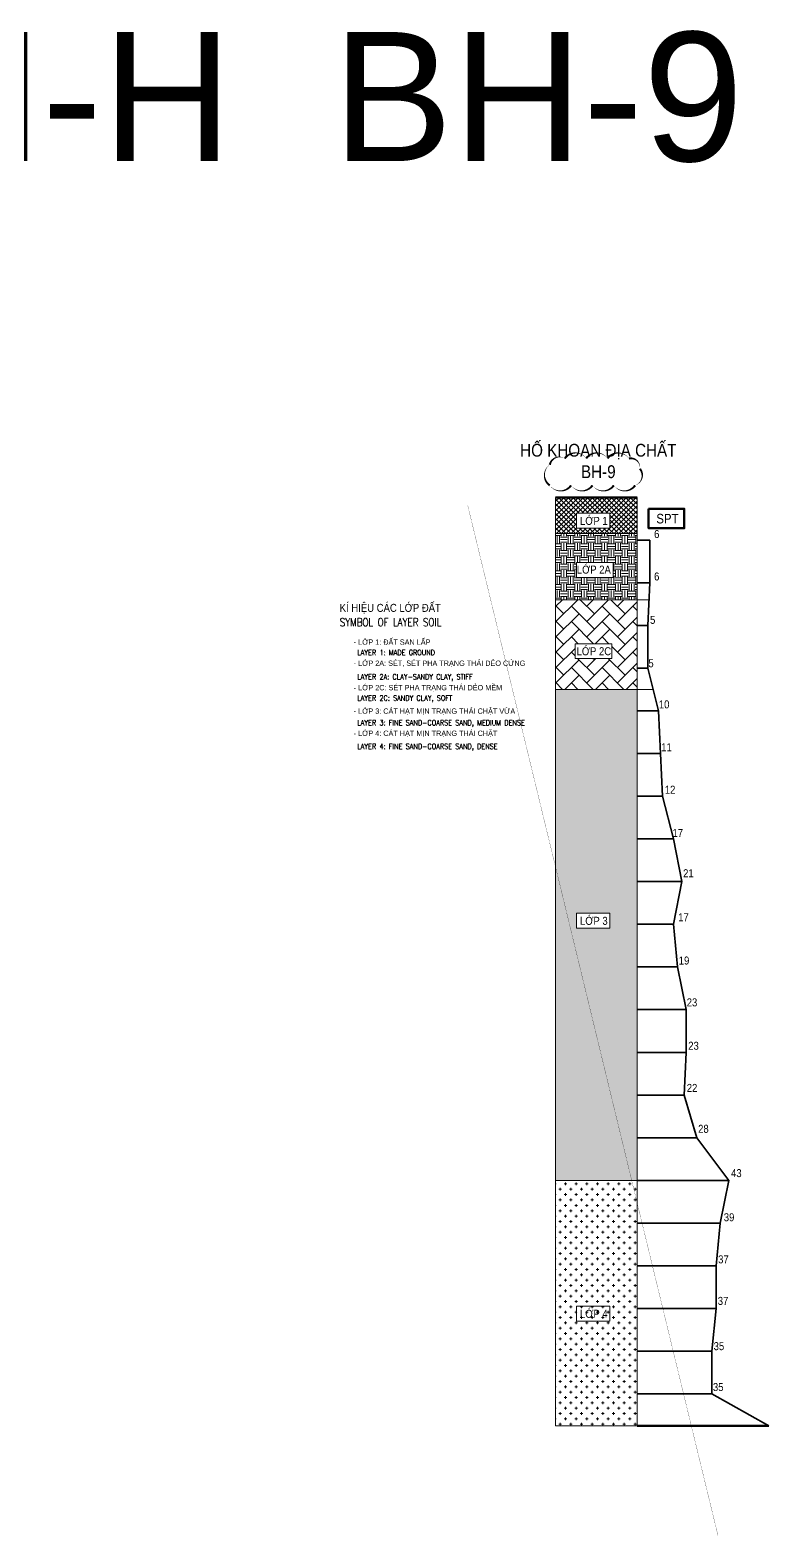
# Model space of a CAD drawing. Header units: millimetres. Extents: x -383953 to 676589, y -101685 to 196247.
# Drawn here: x 13899 to 48501, y -101335 to -30795 of the extents above; entities that cross this region are included whole.
import ezdxf
from ezdxf.enums import TextEntityAlignment as Align

# ---------------------------------------------------------------- set-up
doc = ezdxf.new("R2010")
doc.units = ezdxf.units.MM
doc.layers.get('0').update_dxf_attribs({"lineweight": 20})
for name, color, linetype, lineweight in [('NDC_S_CONTINUOUS', 3, 'Continuous', 20), ('NDC_S_DIM', 1, 'Continuous', 15), ('NDC_S_ENG TEXT', 2, 'Continuous', 20), ('NDC_S_FOUNDATION NAME', 7, 'Continuous', 20), ('NDC_S_HATCH MATERIAL', 8, 'Continuous', 13), ('NDC_S_LEVEL TEXT', 7, 'Continuous', 20), ('NDC_S_REBAR', 4, 'Continuous', 35), ('NDC_S_VN TEXT', 7, 'Continuous', 20), ('NDC_S_VN TITLE', 6, 'Continuous', 35)]:
    doc.layers.add(name, color=color, linetype=linetype, lineweight=lineweight)
doc.styles.add('ARIAL', font='arial.ttf', dxfattribs={"width": 0.8})
doc.styles.add('NDC_ARIAL', font='arial.ttf', dxfattribs={"width": 0.85})
doc.styles.add('NDC_EN TXT', font='romans.shx', dxfattribs={"width": 0.8})

msp = doc.modelspace()

# ---------------------------------------------------------------- hatches: boundary and pattern name
at = {"layer": 'NDC_S_HATCH MATERIAL'}
h = msp.add_hatch(dxfattribs=at)
h.set_pattern_fill('ANSI37', color=256, scale=50)
h.set_pattern_definition([(45, (209513.93, 213781.6), (-112.2532, 112.2532), []), (135, (209513.93, 213781.6), (-112.2532, -112.2532), [])])
h.paths.add_polyline_path([(38502.8, -52682.9), (38502.8, -54382.9), (42326.5, -54382.9), (42326.5, -52682.9)])
h.paths.add_polyline_path([(39488.2, -53429.4), (41045, -53429.4), (41045, -54122.1), (39488.2, -54122.1)], flags=16)
h.paths.add_polyline_path([(39535, -54094.4), (41070.8, -54094.4), (41070.8, -53380.4), (39535, -53380.4)], flags=24)
h = msp.add_hatch(dxfattribs=at)
h.set_pattern_fill('EARTH', color=256, scale=50, angle=90)
h.set_pattern_definition([(90, (209513.93, 213781.6), (-317.5, 317.5), [317.5, -317.5]), (90, (209394.87, 213781.6), (-317.5, 317.5), [317.5, -317.5]), (90, (209275.8, 213781.6), (-317.5, 317.5), [317.5, -317.5]), (180, (209236.12, 213821.3), (-317.5, -317.5), [317.5, -317.5]), (180, (209236.12, 213940.35), (-317.5, -317.5), [317.5, -317.5]), (180, (209236.12, 214059.4), (-317.5, -317.5), [317.5, -317.5])])
h.paths.add_polyline_path([(38502.8, -54382.9), (38502.9, -57482.9), (42326.5, -57482.9), (42326.5, -54382.9)])
h.paths.add_polyline_path([(41213.7, -55741.3), (41213.7, -56434.1), (39488.2, -56434.1), (39488.2, -55741.3)], flags=16)
h.paths.add_polyline_path([(39386.1, -56379.6), (41219.6, -56379.6), (41219.6, -55665.6), (39386.1, -55665.6)], flags=24)
h = msp.add_hatch(dxfattribs=at)
h.set_pattern_fill('AR-HBONE', color=256, scale=5)
h.set_pattern_definition([(45, (209513.93, 213781.6), (0, 718.4205), [1524, -508]), (135, (209873.14, 214140.8), (7e-14, 718.4205), [1524, -508])])
h.paths.add_polyline_path([(38502.9, -57482.9), (38502.9, -61682.9), (42326.5, -61682.9), (42326.5, -57482.9)])
h.paths.add_polyline_path([(41142.2, -59538.8), (41142.2, -60231.5), (39422.8, -60231.5), (39422.8, -59538.8)], flags=16)
h.paths.add_polyline_path([(39374.2, -60203.9), (41231.6, -60203.9), (41231.6, -59489.8), (39374.2, -59489.8)], flags=24)
h = msp.add_hatch(dxfattribs=at)
h.set_pattern_fill('AR-SAND', color=256, scale=100)
h.set_pattern_definition([(37.5, (633668.16, -668600.11), (-6.299336, 192.682377), [0, -152, 0, -170, 0, -162.5]), (7.5, (633668.16, -668600.1), (176.97767, 282.21461), [0, -82, 0, -137, 0, -52.5]), (327.5, (633545.16, -668600.11), (311.414186, 0.565905), [0, -50, 0, -180, 0, -235]), (317.5, (633545.16, -668600.1), (300.61266, 87.76756), [0, -25, 0, -118, 0, -135])])
h.paths.add_polyline_path([(42326.5, -61682.9), (38502.8, -61682.9), (38502.8, -84682.9), (42326.5, -84682.9)])
h.paths.add_polyline_path([(41045, -72167.5), (41045, -72860.2), (39488.2, -72860.2), (39488.2, -72167.5)], flags=16)
h = msp.add_hatch(dxfattribs=at)
h.set_pattern_fill('CROSS', color=256, scale=1000)
h.set_pattern_definition([(0, (633668.16, -668600.1), (250, 250), [125, -375]), (90, (633730.66, -668662.6), (-250, 250), [125, -375])])
h.paths.add_polyline_path([(42326.5, -84682.9), (38502.8, -84682.9), (38502.8, -96182.9), (42326.5, -96182.9)])
h.paths.add_polyline_path([(41045, -90576), (41045, -91268.7), (39488.2, -91268.7), (39488.2, -90576)], flags=16)
h.paths.add_polyline_path([(39535, -91241), (41070.8, -91241), (41070.8, -90527), (39535, -90527)], flags=16)

# ---------------------------------------------------------------- linework, layer by layer
at = {"layer": 'NDC_S_CONTINUOUS'}
for p, q in [((38503.4, -95882.8), (38502.8, -52682.8)), ((38502.8, -96182.9), (38502.8, -52682.8)), ((38502.8, -96182.8), (38502.8, -52682.8)), ((42326.5, -96182.9), (42326.5, -52682.9)), ((42326.5, -54382.9), (38502.8, -54382.9)), ((42326.5, -57482.9), (38502.8, -57482.9)), ((42326.5, -57482.9), (38502.8, -57482.9)), ((42326.5, -61682.9), (38502.8, -61682.9)), ((42326.5, -61682.9), (38502.8, -61682.9)), ((42326.5, -84682.9), (38502.8, -84682.9)), ((42326.5, -96182.9), (38502.8, -96182.9))]:
    msp.add_line(p, q, dxfattribs=at)
at = {"layer": 'NDC_S_CONTINUOUS', "lineweight": 100}
for p, q in [((38502.8, -52682.8), (42326.5, -52682.9)), ((42326.5, -96182.9), (48501.4, -96182.9))]:
    msp.add_line(p, q, dxfattribs=at)
msp.add_lwpolyline([(42867.5, -53218.6), (44537.9, -53218.6), (44537.9, -54130.6), (42867.5, -54130.6)], close=True, dxfattribs=at)
at = {"layer": 'NDC_S_DIM'}
msp.add_lwpolyline([(38238, -52121.7, 0, 100, 0.5205671), (39238, -52121.7, 0, 100, 0.5205671), (40238, -52121.7, 0, 100, 0.5205671), (41238, -52121.7, 0, 100, 0.5205671), (42238, -52121.7, 0, 100, 0.5205671), (42460.6, -51344.3, 0, 100, 0.5205671), (41942.5, -50862.4, 0, 100, 0.5205671), (40942.5, -50862.4, 0, 100, 0.5205671), (39942.5, -50862.4, 0, 100, 0.5205671), (38942.5, -50862.4, 0, 100, 0.5205671), (38238, -51157.9, 0, 100, 0.5205671)], format="xyseb", close=True, dxfattribs=at)
at = {"layer": 'NDC_S_DIM', "ltscale": 100, "const_width": 10}
msp.add_lwpolyline([(34400, -53080), (46120, -101330)], dxfattribs=at)
at = {"layer": 'NDC_S_DIM'}
for points in [[(39488.2, -53429.4), (41045, -53429.4), (41045, -54122.1), (39488.2, -54122.1)], [(39488.2, -55741.3), (41213.7, -55741.3), (41213.7, -56434.1), (39488.2, -56434.1)], [(39422.8, -59538.8), (41142.2, -59538.8), (41142.2, -60231.5), (39422.8, -60231.5)], [(39488.2, -72167.5), (41045, -72167.5), (41045, -72860.2), (39488.2, -72860.2)], [(39488.2, -90576), (41045, -90576), (41045, -91268.7), (39488.2, -91268.7)]]:
    msp.add_lwpolyline(points, close=True, dxfattribs=at)
at = {"layer": 'NDC_S_ENG TEXT', "color": 1}
for p, q in [((42326.5, -57482.9), (42886.5, -57482.9)), ((42326.5, -61682.9), (43076.5, -61682.9))]:
    msp.add_line(p, q, dxfattribs=at)
at = {"layer": 'NDC_S_REBAR', "color": 3}
for p, q in [((42326.5, -54682.9), (42926.5, -54682.9)), ((42926.5, -54682.9), (42926.5, -56682.9)), ((42326.5, -56682.9), (42926.5, -56682.9)), ((42926.5, -56682.9), (42826.5, -58682.9)), ((42326.5, -58682.9), (42826.5, -58682.9)), ((42826.5, -58682.9), (42826.5, -60682.9)), ((42326.5, -60682.9), (42826.5, -60682.9)), ((42826.5, -60682.9), (43326.5, -62682.9)), ((42326.5, -62682.9), (43326.5, -62682.9)), ((43326.5, -62682.9), (43426.5, -64682.9)), ((42326.5, -64682.9), (43426.5, -64682.9)), ((43426.5, -64682.9), (43526.5, -66682.9)), ((42326.5, -66682.9), (43526.5, -66682.9)), ((43526.5, -66682.9), (44026.5, -68682.9)), ((42326.5, -68682.9), (44026.5, -68682.9)), ((44026.5, -68682.9), (44426.5, -70682.9)), ((42326.5, -70682.9), (44426.5, -70682.9)), ((44426.5, -70682.9), (44026.5, -72682.9)), ((42326.5, -72682.9), (44026.5, -72682.9)), ((44026.5, -72682.9), (44226.5, -74682.9)), ((42326.5, -74682.9), (44226.5, -74682.9)), ((44226.5, -74682.9), (44626.5, -76682.9)), ((42326.5, -76682.9), (44626.5, -76682.9)), ((44626.5, -76682.9), (44626.5, -78682.9)), ((42326.5, -78682.9), (44626.5, -78682.9)), ((44626.5, -78682.9), (44526.5, -80682.9)), ((42326.5, -80682.9), (44526.5, -80682.9)), ((44526.5, -80682.9), (45126.5, -82682.9)), ((42326.5, -82682.9), (45126.5, -82682.9)), ((45126.5, -82682.9), (46626.5, -84682.9)), ((42326.5, -84682.9), (46626.5, -84682.9)), ((46626.5, -84682.9), (46226.5, -86682.9)), ((42326.5, -86682.9), (46226.5, -86682.9)), ((46226.5, -86682.9), (46026.5, -88682.9)), ((42326.5, -88682.9), (46026.5, -88682.9)), ((46026.5, -88682.9), (46026.5, -90682.9)), ((42326.5, -90682.9), (46026.5, -90682.9)), ((46026.5, -90682.9), (45826.5, -92682.9)), ((42326.5, -92682.9), (45826.5, -92682.9)), ((45826.5, -92682.9), (45826.5, -94682.9)), ((42326.5, -94682.9), (45826.5, -94682.9)), ((45826.5, -94682.9), (48501.4, -96182.9))]:
    msp.add_line(p, q, dxfattribs=at)

# ---------------------------------------------------------------- texts
at = {"color": 1, "style": 'ARIAL'}
msp.add_text('H-H  BH-9', height=6046.62, dxfattribs=at).set_placement((8358, -36931.7))
at = {"layer": 'NDC_S_FOUNDATION NAME', "style": 'NDC_ARIAL', "width": 0.85}
msp.add_text('SPT', height=450, dxfattribs=at).set_placement((43749.4, -53680.6), align=Align.MIDDLE)
at = {"layer": 'NDC_S_LEVEL TEXT', "style": 'NDC_ARIAL', "width": 0.85}
for s, p in [('6', (43248.5, -54402)), ('6', (43248.5, -56389.2)), ('5', (43059.6, -58424.3)), ('5', (42980.5, -60458.6)), ('10', (43595.8, -62381.5)), ('11', (43708.5, -64388.1)), ('12', (43874.7, -66376.4)), ('17', (44232.4, -68407.8)), ('21', (44731.5, -70289.6)), ('17', (44499.4, -72356.2)), ('19', (44527.4, -74380.7)), ('23', (44900, -76341.7)), ('23', (44972.2, -78374.2)), ('22', (44902.5, -80347)), ('28', (45435, -82265.3)), ('43', (46977.6, -84339.8)), ('39', (46636.3, -86408.3)), ('37', (46371.2, -88380)), ('37', (46355, -90327.1)), ('35', (46160.9, -92447.4)), ('35', (46127.6, -94362.9))]:
    msp.add_text(s, height=375, dxfattribs=at).set_placement(p, align=Align.MIDDLE)
at = {"layer": 'NDC_S_VN TEXT'}
for s, height, style, width, p in [('KÍ HIỆU CÁC LỚP ĐẤT', 375, 'NDC_ARIAL', 0.85, (28400, -57860)), ('SYMBOL OF LAYER SOIL', 375, 'NDC_EN TXT', 0.8, (28400, -58532.1)), ('- LỚP 1: ĐẤT SAN LẤP', 250, 'NDC_ARIAL', 0.85, (29054.7, -59464.7)), ('LAYER 1: MADE GROUND', 250, 'NDC_EN TXT', 0.8, (29223.7, -59955.5)), ('- LỚP 2A: SÉT, SÉT PHA TRẠNG THÁI DẺO CỨNG', 250, 'NDC_ARIAL', 0.85, (29054.7, -60453.7)), ('LAYER 2A: CLAY-SANDY CLAY, STIFF', 250, 'NDC_EN TXT', 0.8, (29223.7, -61089.3)), ('- LỚP 2C: SÉT PHA TRẠNG THÁI DẺO MỀM', 250, 'NDC_ARIAL', 0.85, (29054.7, -61598)), ('LAYER 2C: SANDY CLAY, SOFT', 250, 'NDC_EN TXT', 0.8, (29223.7, -62083.3)), ('- LỚP 3: CÁT HẠT MỊN TRẠNG THÁI CHẶT VỪA', 250, 'NDC_ARIAL', 0.85, (29054.7, -62697.4)), ('LAYER 3: FINE SAND-COARSE SAND, MEDIUM DENSE', 250, 'NDC_EN TXT', 0.8, (29223.7, -63239.9)), ('- LỚP 4: CÁT HẠT MỊN TRẠNG THÁI CHẶT ', 250, 'NDC_ARIAL', 0.85, (29054.7, -63734.7)), ('LAYER 4: FINE SAND-COARSE SAND, DENSE', 250, 'NDC_EN TXT', 0.8, (29223.7, -64348.6))]:
    msp.add_text(s, height=height, dxfattribs=dict(at, style=style, width=width)).set_placement(p, align=Align.MIDDLE_LEFT)
at = {"layer": 'NDC_S_VN TITLE', "style": 'NDC_ARIAL', "width": 0.85}
for s, height, p in [('HỐ KHOAN ĐỊA CHẤT', 600, (40512, -50452.3)), ('BH-9', 600, (40512, -51481.5)), ('LỚP 1', 375, (40302.9, -53737.4)), ('LỚP 2A', 375, (40302.9, -56022.6)), ('LỚP 2C', 375, (40302.9, -59846.8)), ('LỚP 3', 375, (40302.9, -72475.6)), ('LỚP 4', 375, (40302.9, -90884))]:
    msp.add_text(s, height=height, dxfattribs=at).set_placement(p, align=Align.MIDDLE)

doc.saveas('drawing.dxf')
